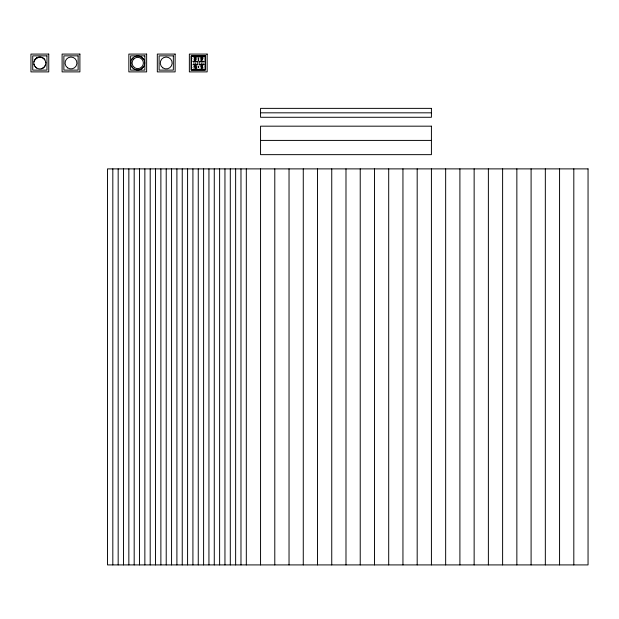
<?xml version="1.0" encoding="UTF-8"?>
<svg xmlns="http://www.w3.org/2000/svg" width="619" height="619" viewBox="0 0 619 619"><rect width="100%" height="100%" fill="white"/><g stroke="black" fill="none" stroke-linecap="round" stroke-linejoin="round"><path stroke-width="0.46" stroke-dasharray="3.1 2.32" d="M197.925 66.72L197.933 66.279M197.925 58.797L197.933 58.356M197.933 67.084L198.506 67.672L198.954 67.1M197.933 59.169L198.506 59.757L198.954 59.176M198.954 66.728L198.954 66.295M198.954 66.009L198.954 65.575M198.954 58.813L198.954 58.372M198.947 60.383L197.933 60.26M198.475 67.982L197.987 67.92M192.911 60.399L193.198 59.881A5.703 5.703 0 0 1 193.445 59.509M198.065 60.298L198.861 60.53M204.224 66.674L204.123 66.821A7.73 7.73 0 0 1 203.922 67.115A6.445 6.445 0 0 1 203.581 67.541M198.018 61.343L200.835 61.343M197.995 57.582L198.9 57.59M197.979 57.722L198.815 58.078M197.995 58.31L198.9 58.31M197.995 59.115L198.9 59.115M197.995 66.225L198.9 66.225M197.995 67.03L198.9 67.03M193.43 68.067L192.935 67.541A6.445 6.445 0 0 1 192.702 67.262M204.138 59.169L204.038 59.029A7.026 7.026 0 0 0 203.527 58.318M192.981 65.715L193.128 65.978A6.376 6.376 0 0 0 193.461 66.488L193.747 66.852A6.043 6.043 0 0 0 194.165 67.293M192.71 58.712A7.08 7.08 0 0 1 193.167 58.171M198.389 60.26L198.823 60.314L198.389 60.244M198.815 59.378L198.065 59.246L198.815 59.378M198.815 67.301L198.065 67.162L198.815 67.301"/><path stroke-width="0.93" d="M194.892 59.169L195.472 59.757L195.921 59.176M194.892 58.797L194.892 58.356M194.892 58.078L194.892 57.637M195 67.084L195.573 67.672L196.022 67.1M195 66.72L195 66.279M195 65.993L195 65.56M194.892 60.53L194.923 59.927M195.913 58.813L195.921 58.372M196.022 66.728L196.022 66.295M196.022 68.469L196.022 67.904M201.121 66.72L201.129 66.279M201.121 65.993L201.129 65.56M201.129 59.169L201.701 59.757L202.15 59.176M201.121 58.797L201.129 58.356M201.121 58.078L201.129 57.637M201.129 67.084L201.701 67.672L202.15 67.1M201.121 60.53L201.129 60.012M202.142 66.728L202.15 66.295M202.142 58.813L202.15 58.372M195.024 60.546L195.031 60.144M195.024 58.093L195.852 57.722M195.132 66.009L195.96 65.637M195.89 67.889L195.658 68.105M201.252 66.009L202.08 65.637M201.252 58.093L202.08 57.722M201.252 60.546L202.08 60.345M195.55 68.144L195.202 67.951M193.762 63.006L194.289 63.045L193.778 62.937M203.055 63.215L202.738 62.798L203.179 63.084M130.795 62.07L130.795 63.904M45.636 64.345L45.319 65.312A6.229 6.229 0 0 1 45.125 65.715L44.978 65.978A6.376 6.376 0 0 1 44.645 66.488L44.359 66.852A5.432 5.432 0 0 1 44.05 67.185A6.654 6.654 0 0 1 43.825 67.401M199.132 62.859L199.581 63.146L199.179 62.798M197.832 63.099L197.368 62.844L197.817 63.107M131.669 59.486L132.783 58.031M143.817 66.496L140.428 69.46M35.415 59.037L35.128 59.385A5.703 5.703 0 0 0 34.788 59.881L34.277 60.933A6.229 6.229 0 0 0 34.107 61.474M195.117 67.85L195.109 68.461L195.913 68.508M201.307 63.2L201.02 62.751L201.276 63.215M36.413 58.14L36.536 58.054A5.509 5.509 0 0 1 37.287 57.629M43.229 67.873L42.843 68.121A5.958 5.958 0 0 1 41.341 68.74M193.027 56.662L197.716 56.669M199.256 56.662L203.945 56.669M193.012 56.801L197.709 56.801M199.241 56.801L203.937 56.801M193.027 61.343L197.716 61.343M199.256 61.343L203.945 61.343M193.012 61.474L197.709 61.482M199.241 61.474L203.937 61.482M193.128 64.585L197.825 64.585M199.256 64.585L203.945 64.585M193.12 64.716L197.809 64.724M199.241 64.716L203.937 64.724M201.19 68.307L202.158 68.098M193.128 69.266L197.825 69.266M199.256 69.266L203.945 69.266M193.12 69.398L197.809 69.398M199.241 69.398L203.937 69.398M260.553 112.82L431.42 112.82M260.553 140.412L431.42 140.412M194.962 57.582L195.867 57.59M201.19 57.582L202.096 57.59M201.19 58.31L202.096 58.31M194.962 58.31L195.867 58.31M194.962 59.115L195.867 59.115M201.19 59.115L202.096 59.115M195.07 65.506L195.968 65.506M201.19 65.506L202.096 65.506M195.07 66.225L195.968 66.225M201.19 66.225L202.096 66.225M195.07 67.03L195.968 67.03M201.19 67.03L202.096 67.03M201.794 68.307L202.103 68.222M195.79 63.254L195.883 62.728L195.705 63.223M140.428 56.515L143.817 59.486M36.699 68.02L36.451 67.858A5.424 5.424 0 0 1 36.095 67.595L35.871 67.401A5.679 5.679 0 0 1 35.538 67.076A5.826 5.826 0 0 1 35.035 66.465L34.772 66.071A6.445 6.445 0 0 1 34.548 65.66L34.478 65.521A5.409 5.409 0 0 1 34.3 65.103M195 59.927L195.581 60.6L195.813 59.981M132.783 67.943L131.669 66.496M44.344 59.099L44.452 59.231A5.757 5.757 0 0 1 44.847 59.78L45.713 62.047A5.54 5.54 0 0 1 45.767 62.504M201.763 60.043L201.26 60.028M573.813 168.886L573.813 564.915M559.568 168.886L559.568 564.915M545.331 168.886L545.331 564.915M531.094 168.886L531.094 564.915M516.857 168.886L516.857 564.915M502.613 168.886L502.613 564.915M488.376 168.886L488.376 564.915M474.139 168.886L474.139 564.915M459.902 168.886L459.902 564.915M445.657 168.886L445.657 564.915M431.42 168.886L431.42 564.915M417.183 168.886L417.183 564.915M402.946 168.886L402.946 564.915M388.701 168.886L388.701 564.915M374.464 168.886L374.464 564.915M360.227 168.886L360.227 564.915M345.99 168.886L345.99 564.915M331.745 168.886L331.745 564.915M317.508 168.886L317.508 564.915M303.271 168.886L303.271 564.915M289.034 168.886L289.034 564.915M274.79 168.886L274.79 564.915M260.553 168.886L260.553 564.915M246.316 168.886L246.316 564.915M240.977 168.886L240.977 564.915M235.638 168.886L235.638 564.915M230.299 168.886L230.299 564.915M224.952 168.886L224.952 564.915M219.613 168.886L219.613 564.915M214.275 168.886L214.275 564.915M208.936 168.886L208.936 564.915M203.597 168.886L203.597 564.915M198.258 168.886L198.258 564.915M192.919 168.886L192.919 564.915M187.58 168.886L187.58 564.915M182.241 168.886L182.241 564.915M176.902 168.886L176.902 564.915M171.564 168.886L171.564 564.915M166.217 168.886L166.217 564.915M160.878 168.886L160.878 564.915M155.539 168.886L155.539 564.915M150.2 168.886L150.2 564.915M144.861 168.886L144.861 564.915M139.523 168.886L139.523 564.915M134.184 168.886L134.184 564.915M128.845 168.886L128.845 564.915M123.506 168.886L123.506 564.915M118.167 168.886L118.167 564.915M112.82 168.886L112.82 564.915M35.012 66.457A5.981 5.981 0 0 0 42.177 68.461A5.981 5.981 0 0 0 42.959 68.059M34.076 61.42A5.981 5.981 0 0 0 33.952 63.927L34.045 64.244A6.492 6.492 0 0 0 34.153 64.678M35.105 59.323A5.981 5.981 0 0 1 35.291 59.091M34.246 64.964A5.3 5.3 0 0 1 34.115 64.531M34.355 65.243A6.647 6.647 0 0 1 34.2 64.817M36.049 58.379A5.958 5.958 0 0 1 43.345 58.155A5.981 5.981 0 0 1 44.436 59.192M43.121 67.943A5.842 5.842 0 0 0 43.941 67.293A6.043 6.043 0 0 0 44.367 66.852M34.943 59.989A5.842 5.842 0 0 1 44.839 59.896M44.73 66.38A5.981 5.981 0 0 0 45.767 63.525A6.445 6.445 0 0 0 45.791 62.821A6.786 6.786 0 0 0 45.752 62.349M35.979 67.494A6.043 6.043 0 0 1 35.538 67.076M195.782 59.378L195.031 59.246L195.782 59.378M195.89 67.301L195.132 67.162L195.89 67.301M202.011 59.378L201.26 59.246L202.011 59.378M202.011 67.301L201.26 67.162L202.011 67.301M133.781 59.022L133.294 59.571A5.602 5.602 0 0 0 133.302 66.403L134.942 67.842A5.602 5.602 0 0 0 140.544 67.842L142.192 66.403A5.602 5.602 0 0 0 142.192 59.579L140.544 58.132A5.602 5.602 0 0 0 134.942 58.132L133.781 59.022M48.746 54.085L30.95 54.085L30.95 71.889L48.746 71.889L48.746 54.085M79.897 54.085L62.101 54.085L62.101 71.889L79.897 71.889L79.897 54.085M146.641 54.085L128.845 54.085L128.845 71.889L146.641 71.889L146.641 54.085M175.123 54.085L157.319 54.085L157.319 71.889L175.123 71.889L175.123 54.085M207.156 54.085L189.36 54.085L189.36 71.889L207.156 71.889L207.156 54.085M46.967 55.865L32.73 55.865L32.73 70.109L46.967 70.109L46.967 55.865M78.118 55.865L63.881 55.865L63.881 70.109L78.118 70.109L78.118 55.865M144.861 55.865L130.617 55.865L130.617 70.109L144.861 70.109L144.861 55.865M173.343 55.865L159.098 55.865L159.098 70.109L173.343 70.109L173.343 55.865M205.376 55.865L191.139 55.865L191.139 70.109L205.376 70.109L205.376 55.865M205.152 56.089L191.364 56.089L191.364 69.885L205.152 69.885L205.152 56.089M431.42 108.371L260.553 108.371L260.553 117.277L431.42 117.277L431.42 108.371M431.42 126.175L260.553 126.175L260.553 154.649L431.42 154.649L431.42 126.175M588.05 168.886L107.482 168.886L107.482 564.915L588.05 564.915L588.05 168.886M67.579 67.842A5.942 5.942 0 0 0 76.911 63.525A5.942 5.942 0 0 0 68.5 57.598A5.942 5.942 0 0 0 67.579 67.842M162.797 67.842A5.942 5.942 0 0 0 172.136 63.525A5.942 5.942 0 0 0 163.726 57.598A5.942 5.942 0 0 0 162.797 67.842M134.191 69.088A7.041 7.041 0 0 0 144.753 62.991A7.041 7.041 0 0 0 134.191 56.894A7.041 7.041 0 0 0 134.191 69.088"/></g></svg>
